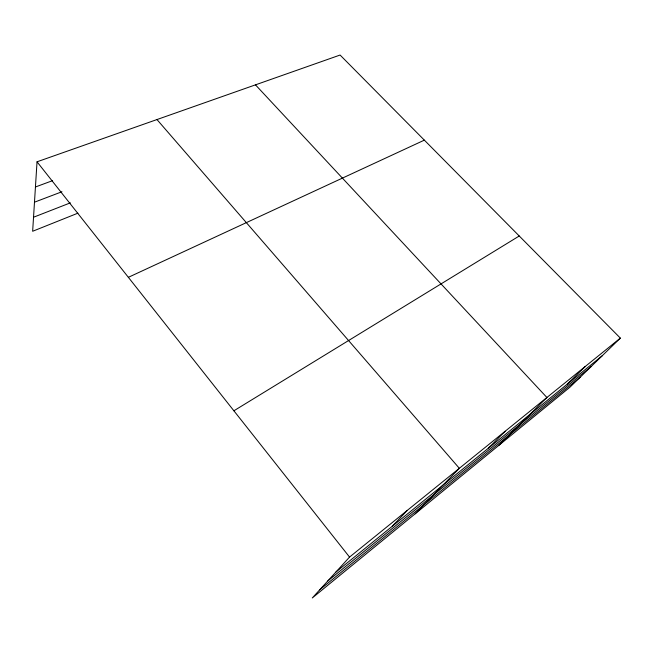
<?xml version="1.0" encoding="UTF-8"?>
<svg xmlns="http://www.w3.org/2000/svg" width="653" height="653" viewBox="0 0 653 653"><rect width="100%" height="100%" fill="white"/><g stroke="black" fill="none" stroke-linecap="round" stroke-linejoin="round"><path stroke-width="0.98" d="M620.35 338.107L349.551 557.082L312.297 597.96L569.922 387.213L620.35 338.107L340.091 55.04L37.033 161.805L32.65 231.268L77.919 213.164M392.282 526.269L407.309 510.377M415.169 513.805L459.337 468.299L156.973 119.556M488.289 448.301L505.136 431.274M498.753 445.436L546.912 397.489L255.47 84.849M567.31 384.119L585.178 366.545M319.725 589.806L580.19 377.222M327.741 581.007L591.145 366.545M335.903 572.052L602.18 355.803M233.888 410.794L519.249 235.994M128.363 277.321L424.352 140.142M33.54 217.229L70.369 202.854M34.487 202.185L61.953 191.745M35.45 186.978L52.542 180.661M37.033 161.805L349.551 557.082"/></g></svg>
